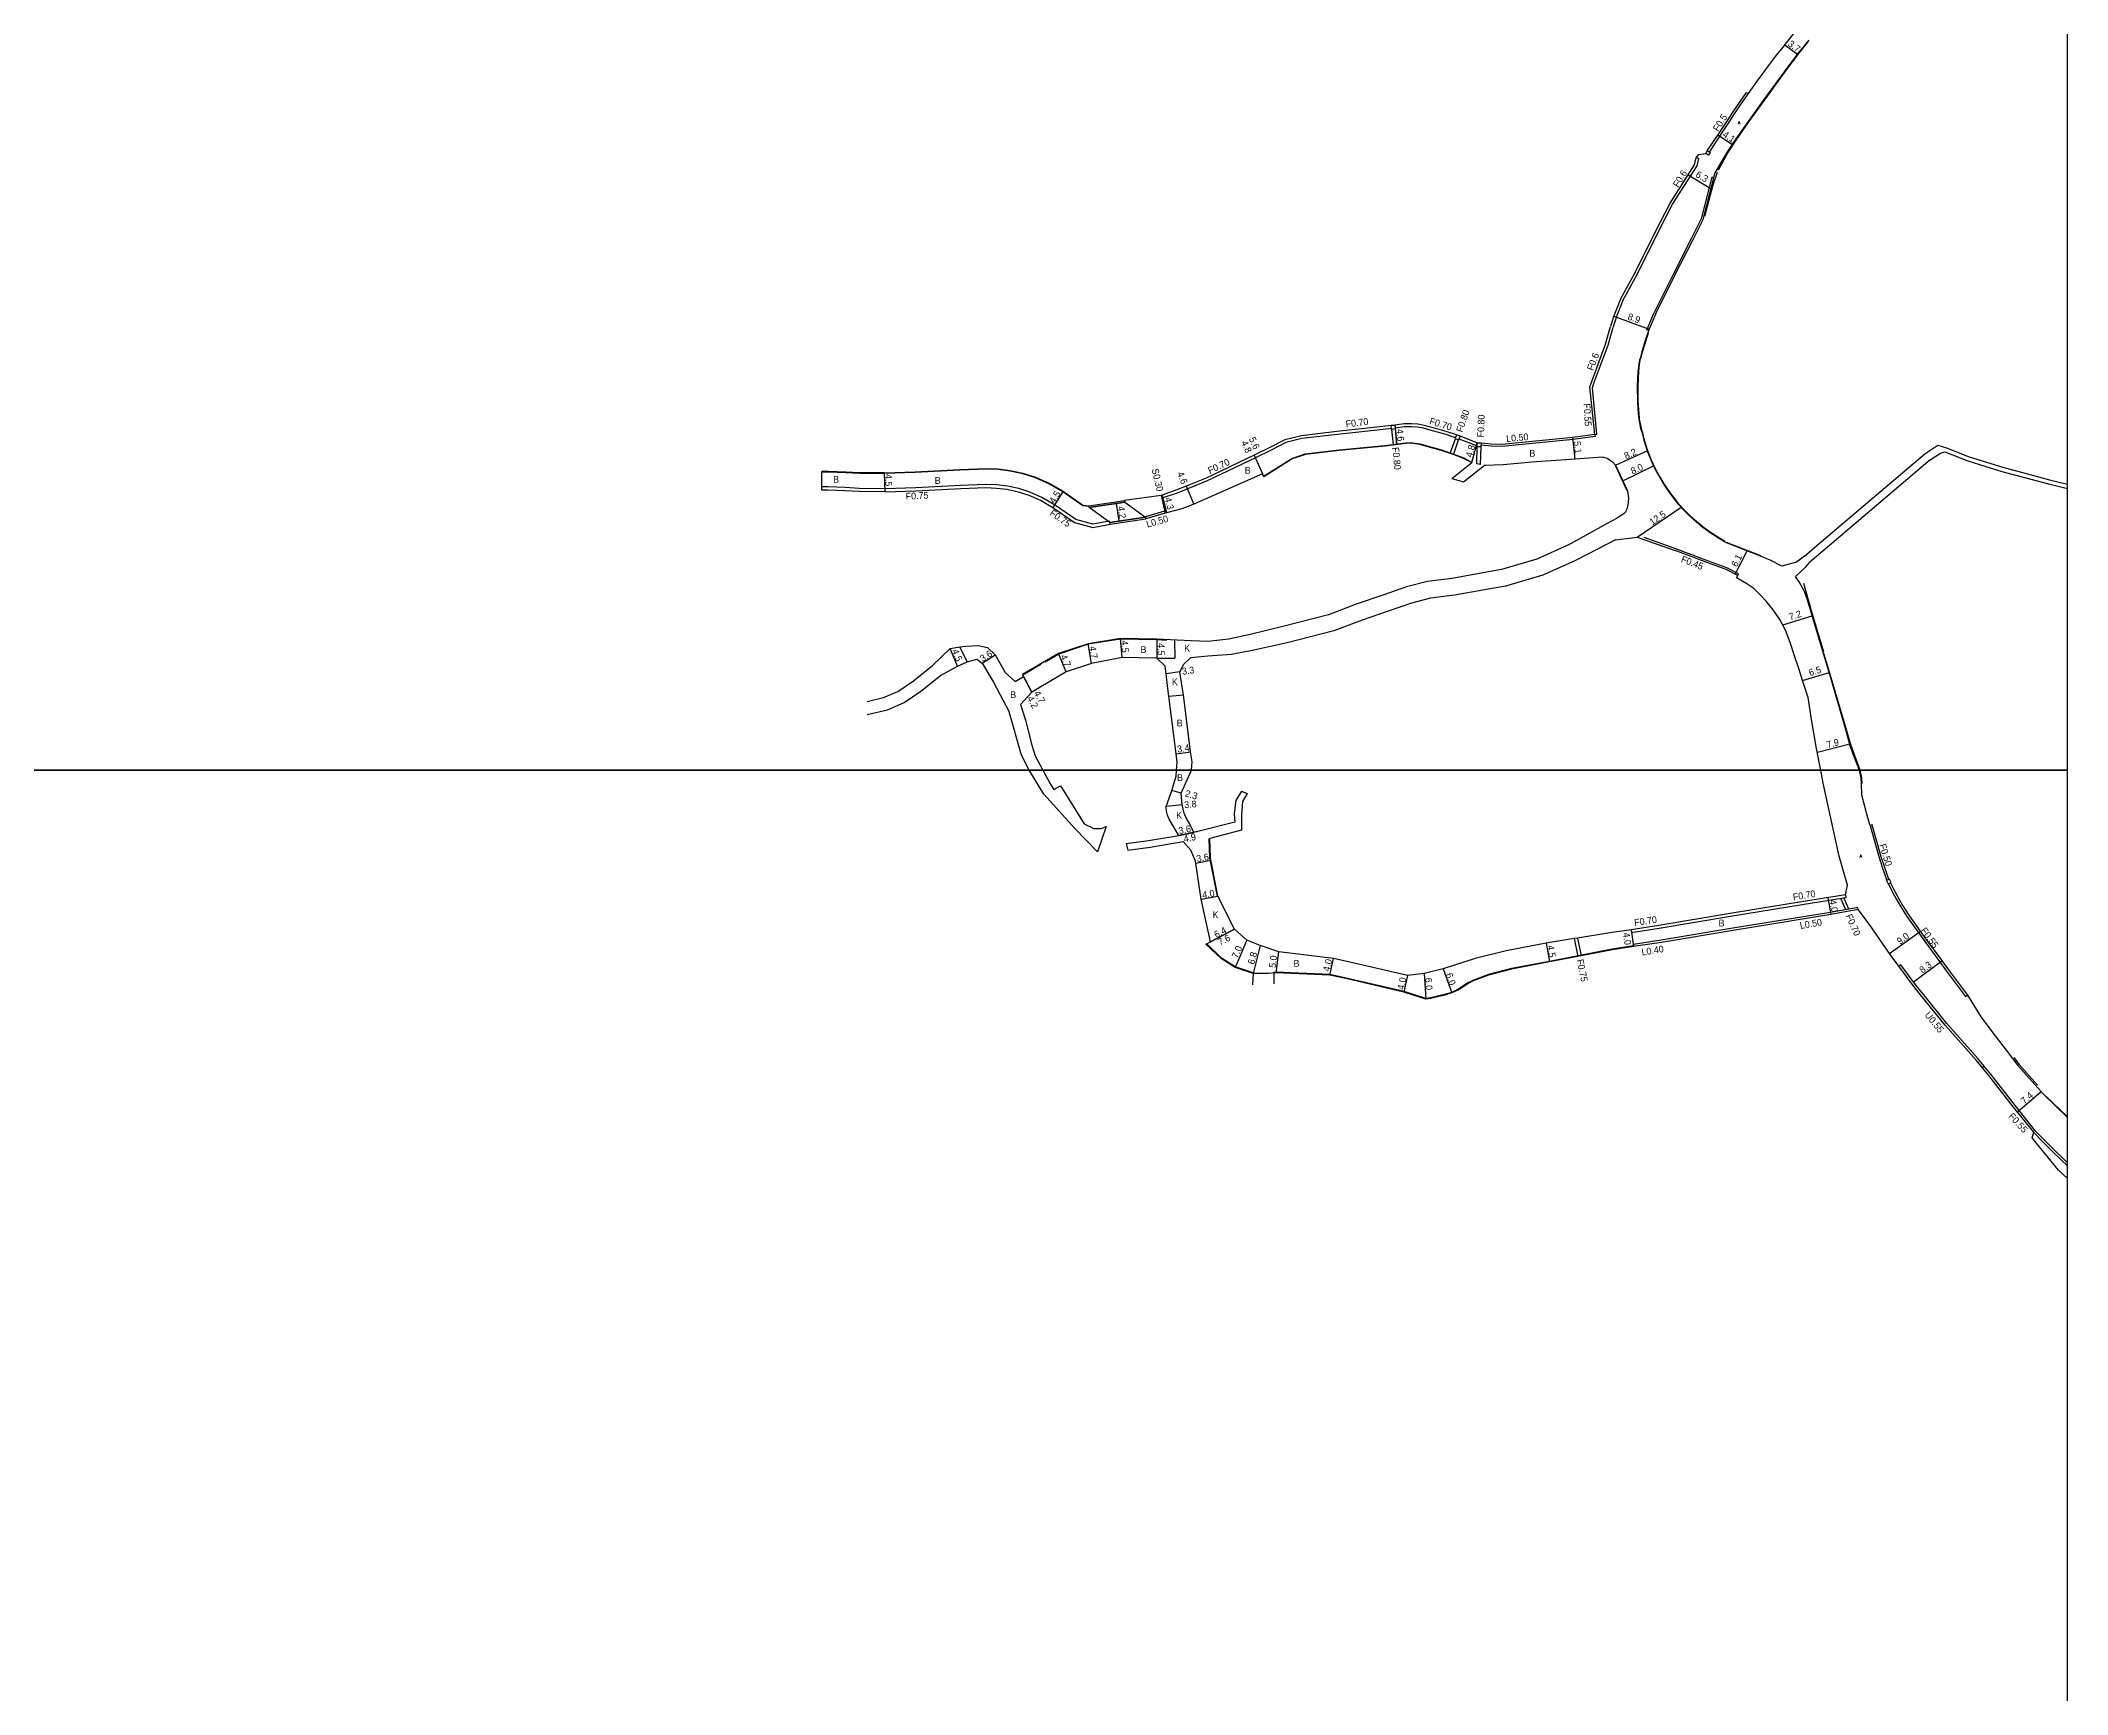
# Model space of a CAD drawing. Header units: metres. Extents: x -20000 to -16000, y -99000 to -96000.
# Drawn here: x -16477 to -16000, y -97417.5 to -97028.4 of the extents above; entities that cross this region are included whole.
import ezdxf

# ---------------------------------------------------------------- set-up
doc = ezdxf.new("R2010")
doc.units = ezdxf.units.M
doc.header["$LTSCALE"] = 2.5
for name, color, linetype in [('側溝・桝', 7, 'Continuous'), ('図郭', 7, 'Continuous'), ('幅員', 7, 'Continuous'), ('歩道・分離帯・安全施設', 7, 'Continuous'), ('舗装', 7, 'Continuous'), ('道路', 7, 'Continuous')]:
    doc.layers.add(name, color=color, linetype=linetype)
doc.styles.get("Standard").update_dxf_attribs({"font": ''})
doc.styles.add('YOKO_DECO', font='txt.shx', dxfattribs={"bigfont": 'extfont.shx'})
doc.styles.get('Standard').set_extended_font_data('@MS PGothic')

msp = doc.modelspace()

# ---------------------------------------------------------------- linework, layer by layer
at = {"layer": '側溝・桝'}
for points in [[(-16084.25, -97054.61), (-16081.37, -97050.19), (-16079.65, -97047.58), (-16078.38, -97045.63), (-16076.91, -97043.49), (-16075.09, -97040.85)], [(-16104.6, -97089.48), (-16101.17, -97083.22), (-16096.38, -97073.59), (-16092.97, -97066.89), (-16087.18, -97057.82), (-16086.78, -97056.09), (-16087.35, -97055.96)], [(-16083.24, -97060.63), (-16083.7, -97060.51), (-16086.18, -97070.28), (-16088.52, -97074.99), (-16092.88, -97083.52), (-16097.26, -97092.34)], [(-16104.6, -97089.48), (-16106.11, -97093.32), (-16106.92, -97095.82)], [(-16098.54, -97096.6), (-16098.98, -97096.45), (-16098.93, -97096.29), (-16097.26, -97092.34)], [(-16110.72, -97121), (-16111.81, -97110.04), (-16111.35, -97108.76), (-16108.12, -97100.01), (-16106.92, -97095.82)], [(-16111.25, -97121.06), (-16110.72, -97121)], [(-16077.59, -97154.21), (-16077.39, -97153.82), (-16080.18, -97152.43), (-16084.47, -97150.82), (-16092.16, -97147.91), (-16099.62, -97145.29)], [(-16046.44, -97213.05), (-16045.5, -97216.42), (-16044.33, -97220.53), (-16043.57, -97222.86), (-16042.47, -97225.93)], [(-16042.14, -97226.76), (-16041.08, -97228.85), (-16040.34, -97230.26)], [(-16040.34, -97230.26), (-16039.25, -97232.19), (-16037.77, -97234.43), (-16033.59, -97240.3), (-16031.13, -97243.64), (-16028.69, -97247), (-16023.98, -97253.26), (-16023.97, -97253.27), (-16023.52, -97252.93)], [(-16049.23, -97232.77), (-16049.32, -97232.28), (-16055.8, -97233.46), (-16078.78, -97237.21), (-16095.63, -97240.04), (-16102.16, -97241.01)], [(-16039.23, -97245.84), (-16039.66, -97246.16)], [(-16020.04, -97269.96), (-16019.63, -97269.62), (-16021.1, -97267.86), (-16028.37, -97259.63), (-16033.83, -97252.9), (-16035.61, -97250.68), (-16039.23, -97245.84)], [(-16007.42, -97285), (-16012.26, -97278.96), (-16018.06, -97271.5), (-16019.63, -97269.62)], [(-16000, -97293.11), (-16001.39, -97291.79), (-16003.44, -97289.77), (-16005.97, -97287.28), (-16007.96, -97285.21)], [(-16000, -97292.37), (-16001.02, -97291.4), (-16003.06, -97289.39), (-16005.59, -97286.9), (-16007.42, -97285)]]:
    msp.add_lwpolyline(points, dxfattribs=at)
for points in [[(-16085.14, -97054.95), (-16084.75, -97054.31), (-16084.11, -97054.69), (-16084.49, -97055.34)], [(-16042.57, -97225.97), (-16042.2, -97226.79), (-16041.48, -97226.47), (-16041.85, -97225.65)]]:
    msp.add_lwpolyline(points, close=True, dxfattribs=at)
at = {"layer": '側溝・桝', "flags": 128}
for points in [[(-16159.09, -97119.63), (-16161.02, -97119.87), (-16171.82, -97121.03), (-16180.16, -97122.01), (-16183.91, -97122.95), (-16187.42, -97124.75), (-16191.09, -97126.55), (-16202.42, -97131.92), (-16209.54, -97134.81), (-16212.87, -97135.98)], [(-16158.62, -97123.51), (-16158.96, -97119.82)], [(-16144.03, -97121.82), (-16146.2, -97121.06), (-16150.01, -97120.01), (-16151.51, -97119.59), (-16152.99, -97119.32), (-16154.39, -97119.21), (-16156, -97119.25), (-16158.19, -97119.52)], [(-16157.83, -97123.41), (-16158.17, -97119.72)], [(-16111.25, -97121.06), (-16111.18, -97121.55), (-16116.32, -97122.25), (-16133.12, -97123.87), (-16135.65, -97123.82), (-16138.02, -97123.57)], [(-16145.25, -97125.53), (-16144.05, -97122.03)], [(-16144.49, -97125.8), (-16143.29, -97122.3)], [(-16138.93, -97123.78), (-16140.44, -97123.15), (-16142.51, -97122.36), (-16143.18, -97122.12)], [(-16138.22, -97128.11), (-16139.01, -97127.93), (-16138.88, -97123.94)], [(-16138.08, -97123.96), (-16138.22, -97128.11)], [(-16225.4, -97141.41), (-16229.36, -97142.14), (-16233.34, -97141.06), (-16238.36, -97137.56), (-16241.33, -97135.86), (-16244.17, -97134.59), (-16246.77, -97133.77), (-16249.43, -97133.2), (-16251.95, -97132.89), (-16254.56, -97132.77), (-16260.47, -97133.01), (-16271.02, -97133.56), (-16278.27, -97133.81), (-16284.38, -97133.71), (-16287.68, -97133.55), (-16291.65, -97133.36), (-16293.14, -97133.37)], [(-16213.31, -97135.4), (-16212.32, -97139.58)], [(-16213.03, -97135.3), (-16212.87, -97135.98), (-16212.04, -97139.49)], [(-16212.44, -97139.09), (-16212.47, -97139.1), (-16216.95, -97140.38), (-16216.94, -97140.48)], [(-16225.34, -97141.75), (-16225.4, -97141.41)], [(-16052.27, -97229.37), (-16052.16, -97230.06), (-16062.46, -97231.66), (-16079.28, -97234.45), (-16096.06, -97237.28), (-16102.57, -97238.25)], [(-16053.35, -97230.25), (-16052.2, -97232.8)], [(-16052.63, -97230.14), (-16051.5, -97232.67)], [(-16116.05, -97239.64), (-16115.19, -97243.83)], [(-16115.3, -97239.52), (-16114.45, -97243.69)], [(-16102.68, -97237.55), (-16102.57, -97238.25)], [(-16102.16, -97241.01), (-16102.09, -97241.51)]]:
    msp.add_lwpolyline(points, dxfattribs=at)
for points in [[(-16158.17, -97119.72), (-16159.06, -97119.83), (-16159.17, -97118.94), (-16158.28, -97118.83)], [(-16142.95, -97121.46), (-16143.8, -97121.16), (-16144.1, -97122.01), (-16143.25, -97122.31)], [(-16138.03, -97123.96), (-16138.93, -97123.93), (-16138.9, -97123.03), (-16138, -97123.06)]]:
    msp.add_lwpolyline(points, close=True, dxfattribs=at)
at = {"layer": '図郭'}
for points in [[(-16800, -97200), (-16000, -97200), (-16000, -96600), (-16800, -96600)], [(-16800, -97800), (-16000, -97800), (-16000, -97200), (-16800, -97200)]]:
    msp.add_lwpolyline(points, close=True, dxfattribs=at)
at = {"layer": '幅員'}
for points in [[(-16066.5, -97029.35), (-16063.51, -97031.6)], [(-16082.24, -97050.56), (-16078.8, -97052.82)], [(-16089.26, -97059.96), (-16083.89, -97063.18)], [(-16106.78, -97093.24), (-16098.4, -97096.23)], [(-16106.33, -97128.26), (-16098.89, -97124.91)], [(-16104.61, -97131.91), (-16097.42, -97128.41)], [(-16101.24, -97145.19), (-16090.91, -97138.15)], [(-16078.22, -97153.9), (-16075.4, -97148.44)], [(-16067.02, -97165.82), (-16060.08, -97163.74)], [(-16062.35, -97178.88), (-16056.11, -97177)], [(-16058.86, -97195.8), (-16051.25, -97193.79)], [(-16205.15, -97221.89), (-16201.59, -97221.18)], [(-16041.88, -97243.18), (-16034.6, -97237.92)], [(-16036.27, -97249.8), (-16029.57, -97244.83)], [(-16011.78, -97280.42), (-16006.2, -97275.63)]]:
    msp.add_lwpolyline(points, dxfattribs=at)
at = {"layer": '幅員', "flags": 128}
for points in [[(-16158.28, -97118.83), (-16157.83, -97123.41)], [(-16115.89, -97126.83), (-16116.38, -97121.75)], [(-16191.39, -97125.92), (-16189.08, -97131.02)], [(-16191.39, -97125.92), (-16189.41, -97130.29)], [(-16140.18, -97127.66), (-16138.9, -97123.03)], [(-16278.27, -97134.56), (-16278.38, -97130.06)], [(-16236.35, -97134.39), (-16238.76, -97138.19)], [(-16213.31, -97135.4), (-16212.32, -97139.58)], [(-16207.4, -97133.19), (-16205.62, -97137.43)], [(-16223.9, -97137.29), (-16223.27, -97141.44)], [(-16222.48, -97173.54), (-16222.85, -97169.05)], [(-16214.33, -97169.19), (-16214.31, -97173.69)], [(-16261.21, -97175.53), (-16262.91, -97171.37)], [(-16255.41, -97174.81), (-16252.38, -97172.85)], [(-16235.6, -97176.88), (-16237.43, -97172.56)], [(-16229.69, -97174.89), (-16230.46, -97170.26)], [(-16245.93, -97177.5), (-16243.69, -97181.63)], [(-16243.69, -97181.63), (-16245.69, -97177.94)], [(-16208.86, -97176.91), (-16212.13, -97177.33)], [(-16209.77, -97196.18), (-16206.4, -97195.72)], [(-16208.57, -97205.43), (-16210.77, -97204.78)], [(-16208.32, -97208.2), (-16212.1, -97208.53)], [(-16204.34, -97214.39), (-16209.14, -97215.35)], [(-16209.14, -97215.35), (-16205.61, -97214.64)], [(-16203.85, -97230.34), (-16199.91, -97229.65)], [(-16056.39, -97230.01), (-16055.72, -97233.95)], [(-16202.75, -97240.91), (-16195.99, -97237.43)], [(-16195.99, -97237.43), (-16201.68, -97240.37)], [(-16193.09, -97240.01), (-16195.89, -97246.42)], [(-16122.68, -97240.71), (-16121.9, -97245.14)], [(-16102.68, -97237.55), (-16102.09, -97241.51)], [(-16189.95, -97241.23), (-16191.65, -97247.81)], [(-16186.22, -97247.69), (-16185.61, -97242.73)], [(-16173.57, -97248.21), (-16172.69, -97244.31)], [(-16155.3, -97248.3), (-16156.16, -97252.21)], [(-16151.35, -97247.87), (-16150.99, -97253.86)], [(-16146.92, -97246.78), (-16144.89, -97252.42)]]:
    msp.add_lwpolyline(points, dxfattribs=at)
at = {"layer": '歩道・分離帯・安全施設'}
for points in [[(-16082.14, -97058.77), (-16079.95, -97054.78), (-16077.84, -97051.55), (-16074.95, -97047.48), (-16071.25, -97042.29), (-16066.53, -97035.81), (-16063.27, -97031.46), (-16061.09, -97028.73)], [(-16085.37, -97069.67), (-16083.37, -97062.32), (-16082.35, -97059.32)], [(-16098.71, -97097.23), (-16099.38, -97099.46), (-16100.07, -97101.66), (-16100.47, -97103.15)], [(-16100.08, -97120.35), (-16100.25, -97119.59), (-16100.68, -97117.4), (-16100.82, -97116.08), (-16101.01, -97113.32), (-16101.05, -97109.7), (-16100.89, -97106.24), (-16100.71, -97104.46), (-16100.47, -97103.15)], [(-16100.08, -97120.35), (-16099.59, -97122.34), (-16098.73, -97125.06), (-16097.96, -97126.97), (-16096.92, -97129.23), (-16095.82, -97131.14), (-16094.72, -97133.01), (-16093.59, -97134.68), (-16092.65, -97135.96), (-16091.61, -97137.25), (-16089.97, -97139), (-16089.37, -97139.6)], [(-16106.4, -97128.43), (-16103.69, -97134.2)], [(-16080.65, -97146.23), (-16084.01, -97144.09), (-16085.75, -97142.82), (-16087.8, -97141.12), (-16089.37, -97139.6)], [(-16072.17, -97149.56), (-16080.2, -97146.46)], [(-16057.34, -97172.28), (-16060.22, -97162.5), (-16062.07, -97156.06)], [(-16051.96, -97190.75), (-16055.63, -97178.29), (-16057.35, -97172.58)], [(-16048.77, -97200), (-16049.07, -97199.14), (-16049.91, -97197), (-16050.94, -97194.19), (-16051.93, -97190.82)], [(-16048.29, -97203.11), (-16048.39, -97201.88), (-16048.6, -97200.71), (-16048.75, -97200.08), (-16048.77, -97200)], [(-16012.61, -97267.61), (-16011.36, -97269.28), (-16007.07, -97274.11)], [(-16005.08, -97276.68), (-16000, -97281.6)]]:
    msp.add_lwpolyline(points, dxfattribs=at)
at = {"layer": '歩道・分離帯・安全施設', "flags": 128}
for points in [[(-16189.01, -97130.8), (-16182.54, -97126.65), (-16179.39, -97125.59), (-16171.4, -97124.66), (-16160.61, -97123.6), (-16155.72, -97123), (-16154.49, -97122.96), (-16153.48, -97123.05), (-16152.35, -97123.25), (-16151.02, -97123.62), (-16147.32, -97124.64), (-16143.8, -97125.88), (-16142.04, -97126.55), (-16140.55, -97127.36)], [(-16230.31, -97138), (-16231.74, -97137.79), (-16236.43, -97134.52), (-16239.7, -97132.65), (-16242.89, -97131.22), (-16245.86, -97130.29), (-16248.83, -97129.65), (-16251.65, -97129.3), (-16254.55, -97129.17), (-16260.64, -97129.41), (-16271.18, -97129.96), (-16278.38, -97130.21), (-16284.31, -97130.22), (-16287.51, -97130.07), (-16291.58, -97129.87), (-16293.17, -97129.88)], [(-16211.98, -97169.47), (-16214.34, -97169.34), (-16222.84, -97169.2), (-16230.43, -97170.4), (-16237.37, -97172.69), (-16240.61, -97174.58)], [(-16241.56, -97175.13), (-16245.86, -97177.63)], [(-16200.05, -97229.68), (-16201.85, -97220.67), (-16201.99, -97216.05)], [(-16191.61, -97247.66), (-16195.83, -97246.29), (-16199.05, -97244.21), (-16202.49, -97240.95)], [(-16102.11, -97241.36), (-16107.12, -97242.11), (-16115.55, -97243.75), (-16121.93, -97244.99), (-16130.87, -97246.7), (-16136.26, -97248.1), (-16139.95, -97249.46), (-16141.09, -97250.07), (-16142.17, -97250.77), (-16143.25, -97251.45), (-16144.37, -97252.05), (-16144.93, -97252.28), (-16146.57, -97252.77), (-16148.25, -97253.19), (-16149.83, -97253.55), (-16150.97, -97253.71), (-16156.13, -97252.06), (-16169.76, -97248.92), (-16173.55, -97248.06), (-16186.29, -97247.54)], [(-16186.29, -97247.54), (-16186.85, -97247.58)]]:
    msp.add_lwpolyline(points, dxfattribs=at)
at = {"layer": '舗装', "flags": 128}
for points in [[(-16210.18, -97169.41), (-16210.1, -97173.66)], [(-16258.95, -97174.49), (-16260.63, -97171.01)], [(-16214.31, -97173.69), (-16210.1, -97173.66)], [(-16211.49, -97182.63), (-16208.01, -97182.28)], [(-16208.32, -97208.2), (-16212.1, -97208.53)]]:
    msp.add_lwpolyline(points, dxfattribs=at)
at = {"layer": '舗装'}
msp.add_lwpolyline([(-16201.68, -97240.37), (-16195.99, -97237.43)], dxfattribs=at)
at = {"layer": '道路'}
for points in [[(-16075.09, -97040.85), (-16073.15, -97038.13), (-16071.19, -97035.45), (-16068.68, -97032.14), (-16066.92, -97029.89), (-16063.32, -97025.29)], [(-16096.84, -97092.54), (-16092.45, -97083.74), (-16088.09, -97075.2), (-16085.73, -97070.44), (-16083.24, -97060.63), (-16082.98, -97059.65), (-16080.05, -97054.72), (-16077.93, -97051.49), (-16075.05, -97047.42), (-16071.34, -97042.23), (-16066.62, -97035.74), (-16063.36, -97031.39), (-16060.78, -97028.25)], [(-16105.2, -97089.21), (-16101.71, -97082.95), (-16096.92, -97073.32), (-16093.49, -97066.59), (-16087.75, -97057.58), (-16087.35, -97055.96), (-16086.74, -97055.14), (-16086.22, -97055.1), (-16085.66, -97055.04), (-16085.14, -97054.95), (-16084.75, -97054.31), (-16081.8, -97049.91), (-16080.09, -97047.3), (-16078.8, -97045.34), (-16077.34, -97043.2), (-16075.51, -97040.55), (-16075.09, -97040.85)], [(-16105.2, -97089.21), (-16106.73, -97093.1), (-16107.54, -97095.61)], [(-16096.84, -97092.54), (-16098.49, -97096.45), (-16099.51, -97099.5), (-16100.15, -97101.6), (-16100.58, -97103.13)], [(-16111.25, -97121.06), (-16112.38, -97109.81), (-16111.92, -97108.55), (-16108.69, -97099.83), (-16107.54, -97095.61)], [(-16100.19, -97120.37), (-16100.36, -97119.61), (-16100.79, -97117.41), (-16100.93, -97116.09), (-16101.12, -97113.32), (-16101.16, -97109.69), (-16101, -97106.23), (-16100.9, -97105.32), (-16100.82, -97104.45), (-16100.58, -97103.13)], [(-16100.19, -97120.37), (-16099.7, -97122.37), (-16098.83, -97125.09), (-16098.06, -97127.01), (-16097.02, -97129.28), (-16095.92, -97131.19), (-16094.81, -97133.07), (-16093.68, -97134.74), (-16092.74, -97136.03), (-16091.69, -97137.32), (-16090.05, -97139.08), (-16089.45, -97139.68)], [(-16108.24, -97126.66), (-16109.39, -97126.36)], [(-16108.24, -97126.66), (-16107.18, -97127.41), (-16106.33, -97128.26), (-16103.5, -97134.26), (-16103.29, -97135.91), (-16103.35, -97137.05), (-16103.44, -97137.61), (-16103.71, -97138.63), (-16103.89, -97139.09), (-16104.11, -97139.45), (-16105.99, -97140.69), (-16108.36, -97141.95)], [(-16067.18, -97152), (-16070, -97150.64), (-16072.21, -97149.67), (-16080.24, -97146.56), (-16080.71, -97146.33), (-16084.08, -97144.18), (-16085.81, -97142.9), (-16087.87, -97141.21), (-16089.45, -97139.68)], [(-16108.36, -97141.95), (-16116.8, -97146.67)], [(-16106.39, -97145.85), (-16101.24, -97145.19), (-16092.31, -97148.32)], [(-16106.39, -97145.85), (-16107.98, -97146.67)], [(-16077.86, -97154.75), (-16077.59, -97154.21), (-16080.35, -97152.84), (-16084.62, -97151.23), (-16092.31, -97148.32)], [(-16058.03, -97200), (-16058.08, -97199.72), (-16059.04, -97194.93), (-16060.12, -97188.57), (-16061.03, -97182.95), (-16062.35, -97178.88), (-16063.24, -97176.1), (-16064.21, -97173.08), (-16065.27, -97169.95), (-16066.38, -97167.05), (-16067.69, -97164.54), (-16069.22, -97162.32), (-16070.87, -97160.28), (-16072.21, -97158.81), (-16073.8, -97157.31), (-16075.43, -97156.18), (-16077.86, -97154.75)], [(-16048.98, -97200), (-16049.26, -97199.21), (-16050.1, -97197.07), (-16051.13, -97194.25), (-16052.04, -97190.77), (-16055.71, -97178.31), (-16057.43, -97172.6), (-16061.21, -97159.96), (-16061.88, -97157.99), (-16063.11, -97155.69), (-16064.04, -97154.45)], [(-16052.27, -97229.37), (-16051.78, -97227.07), (-16053.7, -97220.24), (-16057.49, -97203.03), (-16058.03, -97200)], [(-16041.66, -97226.55), (-16041.48, -97226.47), (-16041.85, -97225.65), (-16042.01, -97225.73), (-16043.07, -97222.69), (-16043.82, -97220.38), (-16044.99, -97216.27), (-16045.93, -97212.91), (-16046.44, -97213.05), (-16047.01, -97211.19), (-16048.4, -97205.93), (-16048.49, -97203.13), (-16048.58, -97201.9), (-16048.79, -97200.75), (-16048.94, -97200.13), (-16048.98, -97200)], [(-16041.66, -97226.55), (-16040.95, -97227.93)], [(-16049.23, -97232.77), (-16055.72, -97233.95), (-16078.7, -97237.7), (-16095.55, -97240.54), (-16102.09, -97241.51), (-16107.1, -97242.26), (-16114.45, -97243.69), (-16115.19, -97243.83), (-16121.9, -97245.14), (-16130.84, -97246.84), (-16136.22, -97248.24), (-16139.88, -97249.59), (-16141.01, -97250.2), (-16142.09, -97250.89), (-16143.18, -97251.58), (-16144.3, -97252.18), (-16144.89, -97252.42), (-16146.53, -97252.91), (-16148.22, -97253.34), (-16149.82, -97253.7), (-16150.99, -97253.86), (-16156.16, -97252.21), (-16169.79, -97249.06), (-16173.57, -97248.21), (-16186.22, -97247.69), (-16188.01, -97247.81), (-16191.65, -97247.81), (-16195.89, -97246.42), (-16199.14, -97244.34), (-16202.75, -97240.91), (-16201.68, -97240.37), (-16203.85, -97230.34)], [(-16040.95, -97227.93), (-16040.15, -97229.45), (-16038.76, -97231.9), (-16037.31, -97234.11), (-16033.14, -97239.97), (-16030.67, -97243.31), (-16028.23, -97246.67), (-16023.51, -97252.94), (-16020.28, -97258.14), (-16017.78, -97261.5), (-16014.39, -97265.85), (-16011.64, -97269.52), (-16005.65, -97276.25), (-16000, -97281.72)], [(-16000, -97296.1), (-16002.09, -97294.13), (-16008.28, -97286.52), (-16007.95, -97285.19), (-16012.68, -97279.29), (-16018.48, -97271.84), (-16021.5, -97268.21), (-16028.77, -97259.97), (-16034.25, -97253.24), (-16036.04, -97251.01), (-16041.73, -97243.39), (-16046.62, -97236.32), (-16049.23, -97232.77)], [(-16191.65, -97247.81), (-16191.78, -97250.55)], [(-16186.76, -97247.73), (-16186.76, -97250.3)]]:
    msp.add_lwpolyline(points, dxfattribs=at)
at = {"layer": '道路', "flags": 128}
for points in [[(-16111.25, -97121.06), (-16116.38, -97121.75), (-16133.14, -97123.37), (-16135.61, -97123.32), (-16138, -97123.06), (-16138.9, -97123.03), (-16140.17, -97122.5), (-16142.27, -97121.7), (-16142.95, -97121.46), (-16143.8, -97121.16), (-16145.99, -97120.4), (-16149.83, -97119.33), (-16151.35, -97118.91), (-16152.9, -97118.63), (-16154.37, -97118.51), (-16156.06, -97118.55), (-16158.28, -97118.83), (-16159.17, -97118.94), (-16161.1, -97119.18), (-16171.91, -97120.34), (-16180.29, -97121.32), (-16184.16, -97122.29), (-16187.74, -97124.12), (-16191.39, -97125.92), (-16202.7, -97131.28), (-16207.4, -97133.19), (-16209.79, -97134.16), (-16213.03, -97135.3), (-16213.31, -97135.4), (-16221.88, -97136.58)], [(-16140.18, -97127.66), (-16142.1, -97126.69), (-16143.86, -97126.02), (-16147.37, -97124.79), (-16151.06, -97123.77), (-16152.38, -97123.4), (-16153.5, -97123.2), (-16154.5, -97123.11), (-16155.71, -97123.15), (-16160.59, -97123.75), (-16171.38, -97124.81), (-16179.35, -97125.74), (-16182.47, -97126.78)], [(-16109.39, -97126.36), (-16115.89, -97126.83), (-16126.07, -97127.55), (-16132.83, -97128.16), (-16134.94, -97128.25), (-16136.97, -97128.33), (-16137.26, -97128.33)], [(-16058.4, -97146.67), (-16033.57, -97125.59)], [(-16058.4, -97146.67), (-16033.57, -97125.59)], [(-16033.57, -97125.59), (-16030.54, -97123.59), (-16028.5, -97124.16), (-16023.11, -97126.32), (-16015.18, -97128.75), (-16004.19, -97131.69), (-16000, -97132.74)], [(-16032.29, -97127.04), (-16029.86, -97125.42), (-16028.82, -97125.1), (-16023.45, -97127.26), (-16015.46, -97129.72), (-16004.44, -97132.66), (-16000, -97133.77)], [(-16278.38, -97130.06), (-16284.31, -97130.07), (-16287.51, -97129.92), (-16291.57, -97129.72), (-16293.17, -97129.73)], [(-16293.14, -97134.12), (-16293.17, -97129.73)], [(-16278.38, -97130.06), (-16271.19, -97129.81), (-16260.65, -97129.26), (-16254.55, -97129.02), (-16251.64, -97129.15), (-16248.8, -97129.5), (-16245.82, -97130.14), (-16242.83, -97131.07), (-16239.63, -97132.51), (-16236.35, -97134.39), (-16231.69, -97137.64), (-16230.28, -97137.85)], [(-16182.47, -97126.78), (-16189.08, -97131.02), (-16189.41, -97130.29), (-16200.97, -97135.43), (-16205.62, -97137.43), (-16208.43, -97138.55), (-16212.04, -97139.49), (-16212.32, -97139.58), (-16216.88, -97140.88)], [(-16144.85, -97131.41), (-16140.18, -97127.66)], [(-16144.85, -97131.41), (-16140.18, -97127.66)], [(-16142.12, -97132.18), (-16137.26, -97128.33)], [(-16142.12, -97132.18), (-16137.26, -97128.33)], [(-16032.29, -97127.04), (-16055.42, -97146.67)], [(-16032.29, -97127.04), (-16055.42, -97146.67)], [(-16278.27, -97134.56), (-16284.41, -97134.46), (-16287.72, -97134.3), (-16291.66, -97134.11), (-16293.14, -97134.12)], [(-16278.27, -97134.56), (-16270.99, -97134.31), (-16260.44, -97133.76), (-16254.56, -97133.52), (-16252.02, -97133.64), (-16249.55, -97133.94), (-16246.97, -97134.5), (-16244.43, -97135.29), (-16241.67, -97136.53), (-16238.76, -97138.19), (-16233.66, -97141.75), (-16229.35, -97142.92), (-16225.28, -97142.15)], [(-16144.85, -97131.41), (-16142.12, -97132.18)], [(-16230.28, -97137.85), (-16221.88, -97136.58)], [(-16221.88, -97136.58), (-16221.82, -97136.97), (-16230.22, -97138.24), (-16230.28, -97137.85)], [(-16230.22, -97138.24), (-16230.28, -97137.85)], [(-16230.22, -97138.24), (-16221.82, -97136.97)], [(-16225.34, -97141.75), (-16216.94, -97140.48)], [(-16225.28, -97142.15), (-16225.34, -97141.75), (-16216.94, -97140.48), (-16216.88, -97140.88)], [(-16221.82, -97136.97), (-16221.88, -97136.58)], [(-16216.88, -97140.88), (-16216.94, -97140.48)], [(-16225.28, -97142.15), (-16225.34, -97141.75)], [(-16225.28, -97142.15), (-16216.88, -97140.88)], [(-16107.98, -97146.67), (-16115.79, -97150.69), (-16123.46, -97154.12), (-16132.27, -97156.71), (-16144.26, -97158.85), (-16149.86, -97159.55), (-16154.37, -97160.74), (-16159.85, -97162.59), (-16166, -97164.71), (-16172.68, -97167.27), (-16183.64, -97170.06), (-16191.49, -97171.78), (-16196.76, -97172.83), (-16202.27, -97173.22), (-16206.31, -97173.62), (-16206.36, -97173.62)], [(-16116.8, -97146.67), (-16117.59, -97147.11), (-16124.84, -97150.35), (-16133.19, -97152.81), (-16144.86, -97154.9), (-16150.62, -97155.61), (-16155.52, -97156.9), (-16161.15, -97158.81), (-16167.36, -97160.95), (-16173.89, -97163.45), (-16184.64, -97166.19), (-16192.33, -97168.11), (-16197.34, -97169.22), (-16202.28, -97169.75), (-16206.21, -97169.62), (-16206.29, -97169.62)], [(-16061.88, -97149.63), (-16063.73, -97151.07), (-16067.18, -97152)], [(-16061.88, -97149.63), (-16058.4, -97146.67)], [(-16061.88, -97149.63), (-16058.4, -97146.67)], [(-16055.42, -97146.67), (-16060.6, -97151.08)], [(-16055.42, -97146.67), (-16060.6, -97151.08)], [(-16064.04, -97154.45), (-16061.54, -97152.15), (-16060.6, -97151.08)], [(-16206.29, -97169.62), (-16214.33, -97169.19), (-16222.85, -97169.05), (-16230.46, -97170.26), (-16237.43, -97172.56), (-16245.93, -97177.5)], [(-16282.46, -97183.85), (-16278.62, -97182.95), (-16275.22, -97181.49), (-16271.59, -97179), (-16267.1, -97175.42), (-16262.91, -97171.37)], [(-16262.91, -97171.37), (-16260.63, -97171.01), (-16259.27, -97170.8), (-16256.37, -97170.65), (-16254.18, -97171.15), (-16252.38, -97172.85), (-16250.01, -97177.02), (-16247.67, -97179.13), (-16245.69, -97177.94), (-16245.93, -97177.5)], [(-16261.21, -97175.53), (-16258.95, -97174.49), (-16256.65, -97173.87), (-16255.41, -97174.81), (-16252.75, -97179.31), (-16249.03, -97186.32)], [(-16214.31, -97173.69), (-16214.5, -97173.69), (-16222.48, -97173.54), (-16229.69, -97174.89), (-16235.6, -97176.88), (-16243.69, -97181.63), (-16246.37, -97184.55)], [(-16212.37, -97175.56), (-16214.31, -97173.69)], [(-16206.18, -97200), (-16206.15, -97199.93), (-16206.01, -97198.04), (-16206.4, -97195.72), (-16208.01, -97182.28), (-16208.36, -97180.42), (-16208.86, -97176.91), (-16207.93, -97175.07), (-16206.36, -97173.62)], [(-16282.46, -97186.93), (-16277.68, -97185.82), (-16273.76, -97184.13), (-16269.81, -97181.41), (-16265.18, -97177.72), (-16261.21, -97175.53)], [(-16209.67, -97200), (-16209.53, -97198.15), (-16209.77, -97196.18), (-16211.49, -97182.63), (-16211.68, -97180.82), (-16212.13, -97177.33), (-16212.37, -97175.56)], [(-16244.32, -97200), (-16246.11, -97196.45), (-16249.03, -97186.32)], [(-16246.37, -97184.55), (-16245.21, -97188.23), (-16243.73, -97194.11), (-16242.92, -97196.65), (-16241.11, -97200)], [(-16228.28, -97219.2), (-16233.61, -97213.7), (-16240.91, -97205.66), (-16244.21, -97200.22), (-16244.32, -97200)], [(-16241.11, -97200), (-16239.47, -97203.04), (-16238.52, -97204.56), (-16237, -97203.68), (-16231.43, -97212.67), (-16229.1, -97213.75), (-16227.29, -97213.74), (-16226.2, -97213.23)], [(-16209.14, -97215.35), (-16211.43, -97211.5), (-16211.76, -97210.6), (-16212.01, -97209.68), (-16212.11, -97208.74), (-16212.1, -97208.53), (-16211.42, -97206.59), (-16210.77, -97204.78), (-16209.78, -97201.42), (-16209.67, -97200)], [(-16204.34, -97214.39), (-16205.61, -97214.64), (-16206.62, -97212.56), (-16207.21, -97211.56), (-16207.7, -97210.5), (-16207.84, -97210.15), (-16208.14, -97209.15), (-16208.32, -97208.2), (-16208.57, -97205.43), (-16206.18, -97200)], [(-16194.38, -97204.93), (-16195.7, -97207.12), (-16196.11, -97210.21), (-16195.98, -97212.27), (-16204.34, -97214.39)], [(-16193.08, -97205.49), (-16194.16, -97207.39), (-16194.35, -97210.56), (-16194.34, -97214.14), (-16201.84, -97216.05)], [(-16194.38, -97204.93), (-16193.08, -97205.49)], [(-16226.2, -97213.23), (-16228.28, -97219.2)], [(-16221.53, -97217.27), (-16216.25, -97216.53), (-16209.14, -97215.35)], [(-16221.16, -97218.84), (-16215.88, -97218.11), (-16208.09, -97216.82)], [(-16203.85, -97230.34), (-16205.22, -97221.44), (-16206.28, -97218.84), (-16208.09, -97216.82)], [(-16199.91, -97229.65), (-16201.7, -97220.65), (-16201.84, -97216.05)], [(-16221.53, -97217.27), (-16221.16, -97218.84)], [(-16052.27, -97229.37), (-16062.57, -97230.96), (-16079.4, -97233.76), (-16096.17, -97236.58), (-16102.68, -97237.55), (-16107.71, -97238.3), (-16115.3, -97239.52), (-16116.05, -97239.64), (-16122.68, -97240.71), (-16132.12, -97242.55), (-16139.38, -97244.33), (-16146.92, -97246.78), (-16151.35, -97247.87), (-16155.3, -97248.3), (-16168.9, -97245.16), (-16172.69, -97244.31), (-16185.61, -97242.73), (-16189.95, -97241.23), (-16193.09, -97240.01), (-16195.99, -97237.43), (-16199.91, -97229.65)]]:
    msp.add_lwpolyline(points, dxfattribs=at)
msp.add_lwpolyline([(-16221.82, -97136.97), (-16216.94, -97140.48), (-16225.34, -97141.75), (-16230.22, -97138.24)], close=True, dxfattribs=at)

# ---------------------------------------------------------------- texts
at = {"layer": '側溝・桝'}
for s, rotation, p in [('F0.5', 57.1764, (-16082.21, -97049.89)), ('F0.6', 58.4662, (-16091.6, -97063.06)), ('F0.6', 68.826, (-16111.66, -97106.15)), ('F0.80', 71.0889, (-16142.4, -97120.65)), ('F0.80', 88.0876, (-16137.32, -97121.75)), ('F0.55', 273.4173, (-16113.89, -97113.79)), ('F0.70', 7.1014, (-16169.76, -97119.39)), ('F0.70', 343.3581, (-16150.29, -97118.59)), ('L0.50', 5.1639, (-16132.01, -97122.82)), ('F0.80', 275.2476, (-16158.91, -97124.08)), ('S0.30', 283.3353, (-16215.52, -97129.24)), ('F0.70', 25.347, (-16201.81, -97130.36)), ('F0.75', 3.0045, (-16273.36, -97136.39)), ('F0.75', 325.0943, (-16239.66, -97139.87)), ('L0.50', 15.8988, (-16216.51, -97142.96)), ('F0.45', 338.7447, (-16091.08, -97150.99)), ('F0.50', 287, (-16044.31, -97217.62)), ('F0.70', 9.4452, (-16064.48, -97230.68)), ('F0.70', 8.4747, (-16101.82, -97236.68)), ('L0.50', 9.4452, (-16062.84, -97237.37)), ('F0.70', 294.1412, (-16052.26, -97234.3)), ('F0.55', 306, (-16034.63, -97237.75)), ('F0.75', 281.5683, (-16115.5, -97244.66)), ('L0.40', 9.4452, (-16100.09, -97243.65)), ('U0.55', 309, (-16033.71, -97257.64)), ('F0.55', 312, (-16013.99, -97281.52))]:
    msp.add_text(s, height=1.6, rotation=rotation, dxfattribs=at).set_placement(p)
at = {"layer": '幅員'}
for s, rotation, p in [('3.7', 323, (-16065.94, -97029.47)), ('4.1', 327, (-16081.3, -97050.86)), ('6.3', 329, (-16087.68, -97060.3)), ('8.9', 340, (-16103.64, -97093.96)), ('5.6', 294.3761, (-16192.68, -97122.07)), ('4.6', 275.6031, (-16157.93, -97119.81)), ('4.8', 294.3761, (-16194.51, -97122.91)), ('4.8', 74.5251, (-16140.13, -97126.54)), ('5.1', 275.5502, (-16116.19, -97122.69)), ('8.2', 24.2496, (-16103.88, -97126.89)), ('4.5', 271.4768, (-16278.28, -97130.33)), ('4.6', 292.7323, (-16209.6, -97130.19)), ('8.0', 25.9767, (-16102.3, -97130.51)), ('4.5', 57.6683, (-16238.41, -97137.43)), ('4.3', 283.3353, (-16212.47, -97136)), ('4.2', 278.606, (-16223.53, -97138.04)), ('12.5', 34.2654, (-16097.7, -97142.48)), ('6.1', 63, (-16077.8, -97152.34)), ('7.2', 17, (-16065.24, -97164.76)), ('4.5', 292.243, (-16262.57, -97171.93)), ('3.6', 32.9019, (-16255.29, -97174.61)), ('4.7', 293.0146, (-16237.05, -97173.21)), ('4.7', 279.4818, (-16230.24, -97170.98)), ('4.5', 274.6683, (-16222.71, -97169.53)), ('4.5', 270.2477, (-16214.08, -97170.14)), ('3.3', 7.2376, (-16208.28, -97177.57)), ('6.5', 17, (-16060.58, -97177.9)), ('4.2', 298.4891, (-16244.91, -97183.1)), ('4.7', 298.4891, (-16243.29, -97181.89)), ('7.9', 15, (-16056.45, -97194.85)), ('3.4', 7.7729, (-16209.41, -97195.88)), ('3.8', 5.0035, (-16207.8, -97208.97)), ('2.3', 343.5259, (-16207.79, -97206.15)), ('3.6', 11.3594, (-16209.01, -97215.07)), ('4.9', 11.3594, (-16207.82, -97216.99)), ('3.6', 11, (-16204.8, -97221.66)), ('4.0', 9.9871, (-16203.47, -97230.18)), ('4.0', 279.5873, (-16056.03, -97230.64)), ('6.4', 27.2783, (-16200.31, -97239.54)), ('7.6', 27.2783, (-16199.43, -97241.31)), ('4.0', 278.4751, (-16104.63, -97238.34)), ('9.0', 35.8731, (-16039.43, -97241.1)), ('7.0', 66.3808, (-16195.29, -97244.43)), ('6.8', 75.5283, (-16191.39, -97245.82)), ('5.0', 82.9387, (-16186.34, -97246.59)), ('4.0', 77.2313, (-16173.67, -97247.49)), ('4.5', 280.0767, (-16122.47, -97241.33)), ('8.3', 36.5688, (-16034.1, -97247.88)), ('4.0', 77.5388, (-16156.17, -97251.8)), ('6.0', 273.41, (-16151.18, -97248.89)), ('6.0', 289.7549, (-16146.35, -97248.06)), ('7.4', 40.6592, (-16010.13, -97278.68))]:
    msp.add_text(s, height=1.6, rotation=rotation, dxfattribs=at).set_placement(p)
at = {"layer": '舗装', "style": 'YOKO_DECO'}
for p in [(-16077.54, -97048.04, 198.2), (-16048.92, -97220.58, 192.09)]:
    msp.add_text('A', height=0.75, dxfattribs=at).set_placement(p)
at = {"layer": '舗装'}
for s, p in [('B', (-16126.62, -97126.26)), ('B', (-16290.48, -97132.37)), ('B', (-16266.56, -97132.65)), ('B', (-16193.63, -97130.26)), ('B', (-16218.13, -97172.44)), ('K', (-16207.88, -97172.12)), ('K', (-16210.76, -97180.02)), ('B', (-16248.8, -97183.07)), ('B', (-16209.63, -97189.72)), ('B', (-16209.54, -97202.56)), ('K', (-16209.76, -97211.4)), ('K', (-16201.17, -97234.81)), ('B', (-16082.1, -97236.78)), ('B', (-16182.13, -97246.26))]:
    msp.add_text(s, height=1.6, dxfattribs=at).set_placement(p)

doc.saveas('drawing.dxf')
